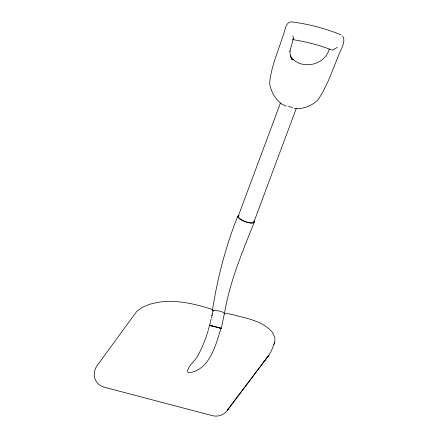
<?xml version="1.0" encoding="UTF-8"?>
<svg xmlns="http://www.w3.org/2000/svg" width="438" height="438" viewBox="0 0 438 438"><rect width="100%" height="100%" fill="white"/><g stroke="black" fill="none" stroke-linecap="round" stroke-linejoin="round"><path stroke-width="0.66" d="M219.881 328.002L221.316 328.363L224.459 313.203C221.217 310.843 216.618 310.285 212.709 310.903A6.816 1.451 10.9 0 0 208.784 308.336C192.517 303.337 175.37 299.636 158.315 302.258L149.281 304.355L141.907 307.52L136.629 311.577L98.112 364.224C91.093 372.552 93.978 384.958 104.961 387.395L212.184 415.618C218.004 417.211 224.486 414.95 227.809 409.875L268.899 355.169L271.314 351.035L274.763 342.494L274.867 337.408L272.376 332.283C262.526 320.66 246.298 318.382 232.452 314.566A6.816 1.451 10.9 0 0 224.064 313.893L224.47 313.592C229.693 281.683 242.417 251.888 254.314 222.055M292.956 35.692L293.35 38.517L289.896 51.334L289.907 50.846L290.328 55.456L292.119 59.798L290.104 55.708L293.142 59.48L292.721 59.168C304.147 69.899 325.242 64.402 329.31 49.029M212.414 310.558C217.379 278.294 225.647 246.534 237.79 216.197M211.778 316.028L212.014 314.747M212.069 315.787L213.049 310.602M210.859 320.331L211.121 319.099M211.384 317.873L211.647 316.641M210.76 325.587L209.643 325.303L210.787 320.654M208.362 329.913L209.484 325.872M220.998 328.286C215.627 345.407 209.862 369.831 188.811 372.853L187.738 372.086L187.541 370.619C189.391 364.055 196.038 360.529 198.573 354.276C202.652 346.759 205.701 338.733 208.165 330.559M238.173 216.334L280.49 102.941M253.936 221.918L296.247 108.525M293.35 38.517L292.6 39.535M227.809 409.875L228.209 409.037M273.684 344.399L274.763 342.494M227.251 410.099L268.899 355.169L263.835 361.843M337.315 47.37L332.535 50.047A8.552 2.688 -71.6 0 1 331.796 50.02C319.411 45.152 306.447 41.796 293.312 39.705M294.298 108.306C303.025 109.478 311.976 105.941 318.07 99.683C328.982 83.603 334.079 64.441 342.292 46.986C343.54 43.636 344.93 39.36 342.68 36.135M238.568 215.764A8.371 2.568 20.5 0 0 247.634 222.323L249.583 222.739A8.371 2.568 20.5 0 0 253.788 221.163M210.098 325.423L209.884 325.379M220.544 328.171L220.757 328.21M211.735 325.839L209.419 325.253M218.907 327.75L221.316 328.363M211.395 325.746L212.95 326.151M217.691 327.438L219.246 327.843M212.709 326.086L214.324 326.507M216.317 327.082L217.938 327.504M213.344 326.305L217.297 327.285M214.877 326.704L216.449 327.115M217.16 327.252L218.704 327.657M211.943 325.932L213.487 326.337M218.436 327.591L219.871 327.969M210.771 325.62L212.206 326.003M219.509 327.876L220.736 328.199M209.911 325.39L211.138 325.719M341.136 34.865C325.385 28.432 308.757 24.112 291.889 21.905C288.472 21.402 286.364 24.824 285.549 27.654C280.484 46.127 271.483 63.811 269.616 83.045C270.728 91.126 274.889 98.9 281.437 103.844L286.091 106.215M254.16 221.261A8.776 2.694 20.5 0 1 244.481 221.404A8.776 2.694 20.5 0 1 239.148 215.25M292.611 107.425A8.371 2.568 20.5 0 1 288.609 106.368"/></g></svg>
